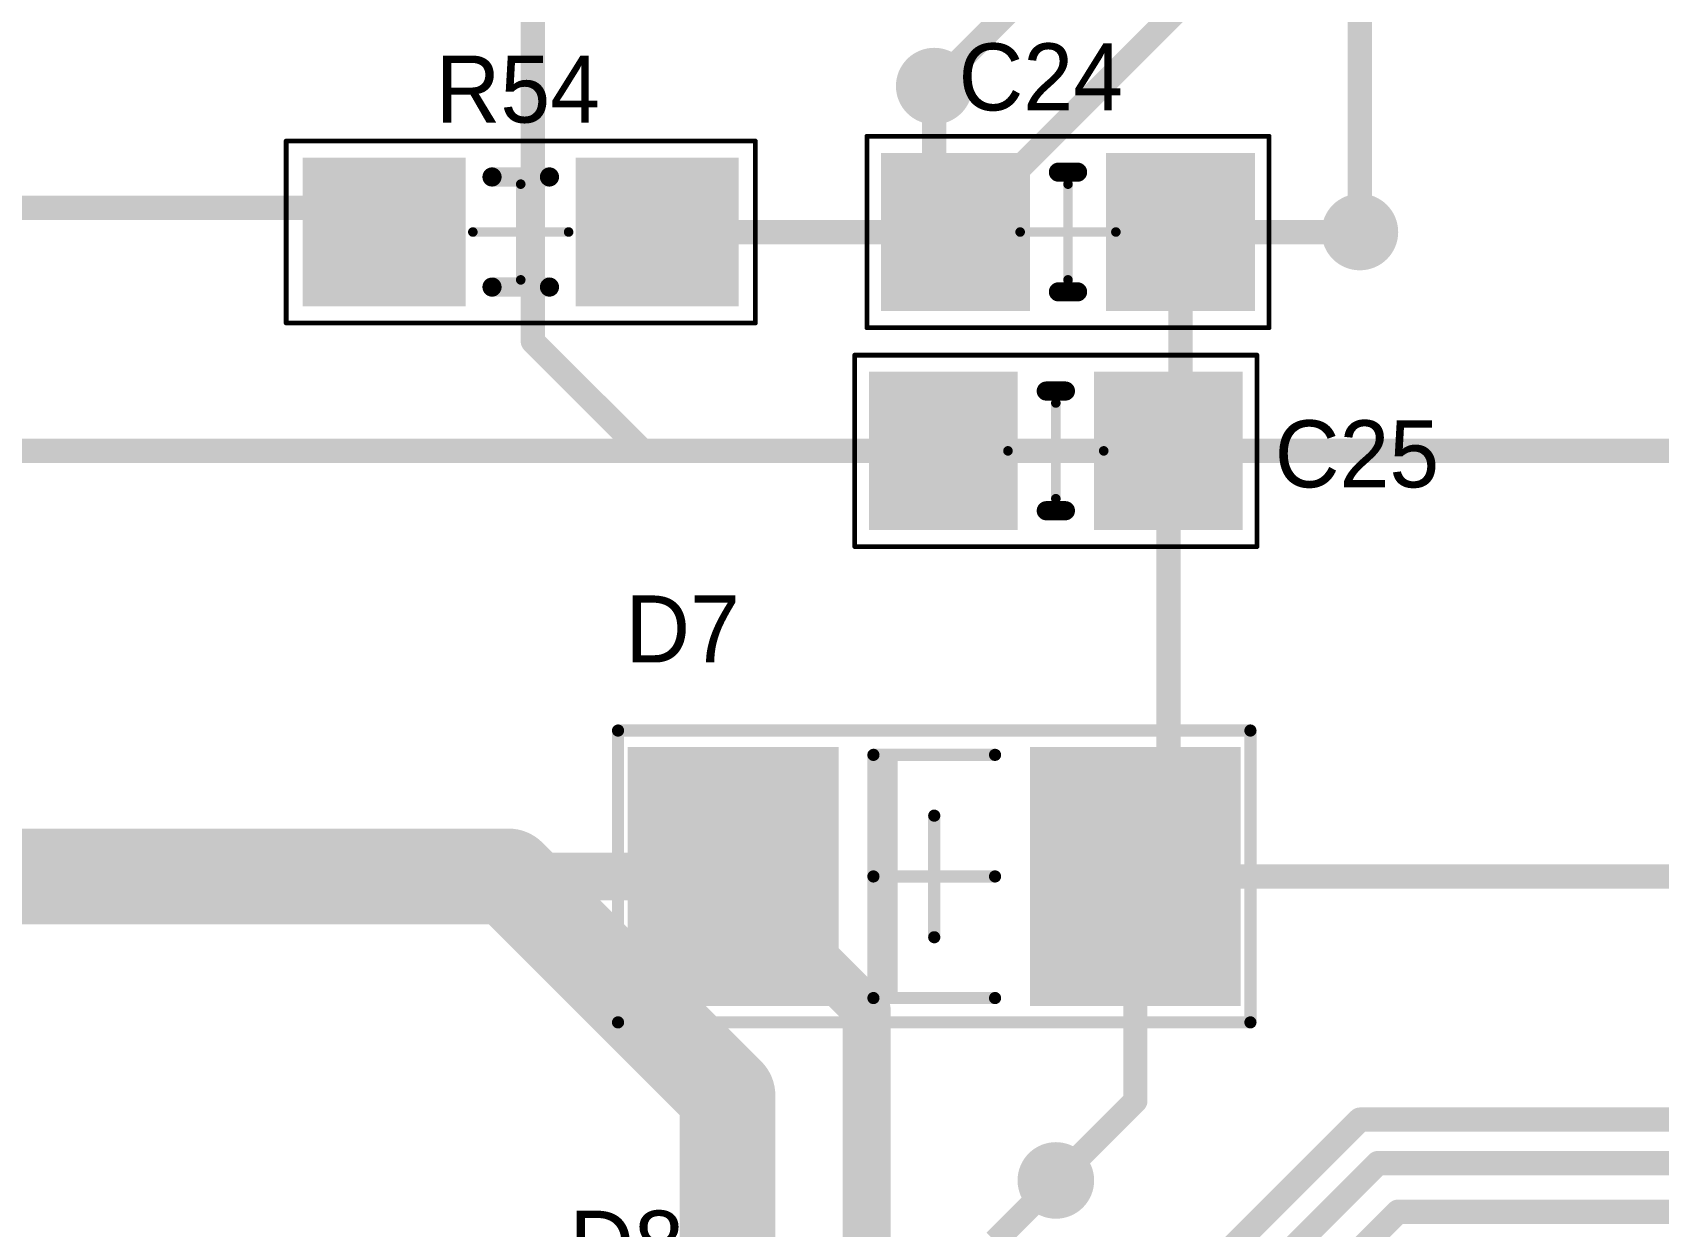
# Model space of a CAD drawing. Header units: millimetres. Extents: x 37 to 246, y 26 to 184.
# Drawn here: x 54.72 to 71.7, y 137.31 to 149.78 of the extents above; entities that cross this region are included whole.
import ezdxf

# ---------------------------------------------------------------- set-up
doc = ezdxf.new("R2010")
doc.units = ezdxf.units.MM
for name, color, linetype in [('BottomLayer', 5, 'Continuous'), ('Mechanical15', 56, 'Continuous'), ('MultiLayer', 9, 'Continuous'), ('TopLayer', 1, 'Continuous'), ('TopOverlay', 2, 'Continuous'), ('TopPaste', 8, 'Continuous'), ('TopSolder', 216, 'Continuous'), ('ViaHoleLayer', 16, 'Continuous')]:
    doc.layers.add(name, color=color, linetype=linetype)

msp = doc.modelspace()

# ---------------------------------------------------------------- linework, layer by layer
at = {"layer": 'BottomLayer'}
for points, const_width in [([(68.58, 147.701), (68.58, 157.861)], 0.254), ([(64.13499999999999, 149.225), (64.92499842, 150.01499842)], 0.254), ([(53.97499999999999, 145.415), (74.295, 145.415)], 0.254), ([(50.165, 140.97), (59.69, 140.97)], 1.00000054), ([(59.69, 140.97), (61.976, 138.684)], 1.00000054), ([(61.976, 131.826), (61.976, 138.684)], 1.00000054), ([(64.77, 137.16), (65.405, 137.795)], 0.254)]:
    msp.add_lwpolyline(points, dxfattribs=dict(at, const_width=const_width))
for points, const_width in [([(63.9350004, 149.225, 1), (64.3349996, 149.225, 1)], 0.3999992), ([(64.0715, 149.225, 1), (64.1985, 149.225, 1)], 0.127), ([(68.3800004, 147.701, 1), (68.7799996, 147.701, 1)], 0.3999992), ([(68.5165, 147.701, 1), (68.6435, 147.701, 1)], 0.127), ([(59.4400005, 140.97, 1), (59.9399995, 140.97, 1)], 0.499999), ([(59.4400005, 140.97, 1), (59.9399995, 140.97, 1)], 0.499999), ([(59.4900004, 140.97, 1), (59.8899996, 140.97, 1)], 0.3999992), ([(61.7260005, 138.684, 1), (62.22599949999999, 138.684, 1)], 0.499999), ([(61.7260005, 138.684, 1), (62.22599949999999, 138.684, 1)], 0.499999), ([(65.2050004, 137.795, 1), (65.6049996, 137.795, 1)], 0.3999992), ([(65.3415, 137.795, 1), (65.46849999999999, 137.795, 1)], 0.127)]:
    msp.add_lwpolyline(points, format="xyb", close=True, dxfattribs=dict(at, const_width=const_width))
at = {"layer": 'Mechanical15'}
for points, const_width in [([(57.36697442, 148.65097524), (62.26697478, 148.65097524)], 0.0499999), ([(57.36697442, 146.75097396), (57.36697442, 148.65097524)], 0.0499999), ([(62.26697478, 146.75097396), (62.26697478, 148.65097524)], 0.0499999), ([(63.43197371999999, 148.70097514), (67.63197294, 148.70097514)], 0.0499999), ([(63.43197371999999, 146.70097406), (63.43197371999999, 148.70097514)], 0.0499999), ([(67.63197294, 146.70097406), (67.63197294, 148.70097514)], 0.0499999), ([(59.81697459999999, 147.2009756), (59.81697459999999, 148.2009736)], 0.0999998), ([(65.5319746, 147.2009756), (65.5319746, 148.2009736)], 0.0999998), ([(59.3169756, 147.7009746), (60.31697613999999, 147.7009746)], 0.0999998), ([(65.03197306, 147.7009746), (66.0319736, 147.7009746)], 0.0999998), ([(57.36697442, 146.75097396), (62.26697478, 146.75097396)], 0.0499999), ([(63.43197371999999, 146.70097406), (67.63197294, 146.70097406)], 0.0499999), ([(63.30499912, 146.41500054), (67.50499834, 146.41500054)], 0.0499999), ([(63.30499912, 144.41499946), (63.30499912, 146.41500054)], 0.0499999), ([(67.50499834, 144.41499946), (67.50499834, 146.41500054)], 0.0499999), ([(65.405, 144.915001), (65.405, 145.914999)], 0.0999998), ([(64.90499846, 145.415), (65.90499899999999, 145.415)], 0.0999998), ([(63.30499912, 144.41499946), (67.50499834, 144.41499946)], 0.0499999), ([(60.833, 139.446), (60.833, 142.494)], 0.127), ([(60.833, 142.494), (67.437, 142.494)], 0.127), ([(67.437, 139.446), (67.437, 142.494)], 0.127), ([(64.13499999999999, 140.335), (64.13499999999999, 141.605)], 0.127), ([(63.5, 140.97), (64.77, 140.97)], 0.127), ([(60.833, 139.446), (67.437, 139.446)], 0.127)]:
    msp.add_lwpolyline(points, dxfattribs=dict(at, const_width=const_width))
for points, const_width in [([(57.35447508, 148.65097524, 1), (57.37947376, 148.65097524, 1)], 0.02499868), ([(57.35447508, 148.65097524, 1), (57.37947376, 148.65097524, 1)], 0.02499868), ([(62.25447543999999, 148.65097524, 1), (62.27947412, 148.65097524, 1)], 0.02499868), ([(62.25447543999999, 148.65097524, 1), (62.27947412, 148.65097524, 1)], 0.02499868), ([(63.41947438, 148.70097514, 1), (63.44447306, 148.70097514, 1)], 0.02499868), ([(63.41947438, 148.70097514, 1), (63.44447306, 148.70097514, 1)], 0.02499868), ([(67.61947359999999, 148.70097514, 1), (67.64447228, 148.70097514, 1)], 0.02499868), ([(67.61947359999999, 148.70097514, 1), (67.64447228, 148.70097514, 1)], 0.02499868), ([(59.79197592, 148.2009736, 1), (59.84197328, 148.2009736, 1)], 0.0499999), ([(65.50697592, 148.2009736, 1), (65.55697328, 148.2009736, 1)], 0.0499999), ([(59.29197692, 147.7009746, 1), (59.34197428, 147.7009746, 1)], 0.0499999), ([(60.29197746, 147.7009746, 1), (60.34197482, 147.7009746, 1)], 0.0499999), ([(65.00697438, 147.7009746, 1), (65.05697174, 147.7009746, 1)], 0.0499999), ([(66.00697491999999, 147.7009746, 1), (66.05697228, 147.7009746, 1)], 0.0499999), ([(59.79197592, 147.2009756, 1), (59.84197328, 147.2009756, 1)], 0.0499999), ([(65.50697592, 147.2009756, 1), (65.55697328, 147.2009756, 1)], 0.0499999), ([(57.35447508, 146.75097396, 1), (57.37947376, 146.75097396, 1)], 0.02499868), ([(57.35447508, 146.75097396, 1), (57.37947376, 146.75097396, 1)], 0.02499868), ([(62.25447543999999, 146.75097396, 1), (62.27947412, 146.75097396, 1)], 0.02499868), ([(62.25447543999999, 146.75097396, 1), (62.27947412, 146.75097396, 1)], 0.02499868), ([(63.41947438, 146.70097406, 1), (63.44447306, 146.70097406, 1)], 0.02499868), ([(63.41947438, 146.70097406, 1), (63.44447306, 146.70097406, 1)], 0.02499868), ([(67.61947359999999, 146.70097406, 1), (67.64447228, 146.70097406, 1)], 0.02499868), ([(67.61947359999999, 146.70097406, 1), (67.64447228, 146.70097406, 1)], 0.02499868), ([(63.29249978, 146.41500054, 1), (63.31749846, 146.41500054, 1)], 0.02499868), ([(63.29249978, 146.41500054, 1), (63.31749846, 146.41500054, 1)], 0.02499868), ([(67.492499, 146.41500054, 1), (67.51749767999999, 146.41500054, 1)], 0.02499868), ([(67.492499, 146.41500054, 1), (67.51749767999999, 146.41500054, 1)], 0.02499868), ([(65.38000131999999, 145.914999, 1), (65.42999868, 145.914999, 1)], 0.0499999), ([(64.87999977999999, 145.415, 1), (64.92999714, 145.415, 1)], 0.0499999), ([(65.88000032, 145.415, 1), (65.92999768, 145.415, 1)], 0.0499999), ([(65.38000131999999, 144.915001, 1), (65.42999868, 144.915001, 1)], 0.0499999), ([(63.29249978, 144.41499946, 1), (63.31749846, 144.41499946, 1)], 0.02499868), ([(63.29249978, 144.41499946, 1), (63.31749846, 144.41499946, 1)], 0.02499868), ([(67.492499, 144.41499946, 1), (67.51749767999999, 144.41499946, 1)], 0.02499868), ([(67.492499, 144.41499946, 1), (67.51749767999999, 144.41499946, 1)], 0.02499868), ([(60.80125, 142.494, 1), (60.86474999999999, 142.494, 1)], 0.0635), ([(60.80125, 142.494, 1), (60.86474999999999, 142.494, 1)], 0.0635), ([(67.40525, 142.494, 1), (67.46875, 142.494, 1)], 0.0635), ([(67.40525, 142.494, 1), (67.46875, 142.494, 1)], 0.0635), ([(64.10325, 141.605, 1), (64.16675, 141.605, 1)], 0.0635), ([(63.46825, 140.97, 1), (63.53175, 140.97, 1)], 0.0635), ([(64.73825, 140.97, 1), (64.80175, 140.97, 1)], 0.0635), ([(64.10325, 140.335, 1), (64.16675, 140.335, 1)], 0.0635), ([(60.80125, 139.446, 1), (60.86474999999999, 139.446, 1)], 0.0635), ([(60.80125, 139.446, 1), (60.86474999999999, 139.446, 1)], 0.0635), ([(67.40525, 139.446, 1), (67.46875, 139.446, 1)], 0.0635), ([(67.40525, 139.446, 1), (67.46875, 139.446, 1)], 0.0635)]:
    msp.add_lwpolyline(points, format="xyb", close=True, dxfattribs=dict(at, const_width=const_width))
at = {"layer": 'MultiLayer', "const_width": 0.3999992}
for points in [[(63.9350004, 149.225, 1), (64.3349996, 149.225, 1)], [(68.3800004, 147.701, 1), (68.7799996, 147.701, 1)], [(59.4900004, 140.97, 1), (59.8899996, 140.97, 1)], [(65.2050004, 137.795, 1), (65.6049996, 137.795, 1)]]:
    msp.add_lwpolyline(points, format="xyb", close=True, dxfattribs=at)
at = {"layer": 'TopLayer'}
for points, const_width in [([(59.944, 146.558), (59.944, 153.1619492)], 0.254), ([(64.35697314, 147.7009746), (66.95697301999999, 150.30097448)], 0.254), ([(64.13499999999999, 147.92294774), (64.13499999999999, 149.225)], 0.254), ([(49.17094814, 147.955), (58.13795078, 147.955)], 0.254), ([(58.13795078, 147.955), (58.39197617999999, 147.7009746)], 0.254), ([(64.13499999999999, 147.92294774), (64.35697314, 147.7009746)], 0.254), ([(61.24197555999999, 147.7009746), (64.35697314, 147.7009746)], 0.254), ([(66.70697351999999, 147.7009746), (66.70699891999999, 147.701)], 0.254), ([(66.70697351999999, 145.5419746), (66.70697351999999, 147.7009746)], 0.254), ([(66.70699891999999, 147.701), (68.58, 147.701)], 0.254), ([(59.944, 146.558), (61.087, 145.415)], 0.254), ([(61.087, 145.415), (64.10294773999999, 145.415)], 0.254), ([(64.10294773999999, 145.415), (64.35697314, 145.1609746)], 0.254), ([(66.57999892, 145.415), (66.70697351999999, 145.5419746)], 0.254), ([(66.57999892, 141.31499804), (66.57999892, 145.415)], 0.254), ([(66.23500088, 140.97), (66.57999892, 141.31499804)], 0.254), ([(59.69, 140.97), (62.03499911999999, 140.97)], 0.499999), ([(62.03499911999999, 140.97), (63.43000014, 139.57499898)], 0.499999), ([(66.23500088, 140.97), (74.676, 140.97)], 0.254), ([(66.23500088, 138.62500088), (66.23500088, 140.97)], 0.254), ([(63.43000014, 135.57000064), (63.43000014, 139.57499898)], 0.499999), ([(65.405, 137.795), (66.23500088, 138.62500088)], 0.254), ([(64.77, 134.62), (68.58, 138.43)], 0.254), ([(68.58, 138.43), (82.55, 138.43)], 0.254), ([(66.03999999999999, 135.24794896), (68.76805144, 137.9760004)], 0.254), ([(68.76805144, 137.9760004), (82.36194856, 137.9760004)], 0.254), ([(66.548, 135.03753028), (68.97847012, 137.4680004)], 0.254), ([(68.97847012, 137.4680004), (82.15152988, 137.4680004)], 0.254)]:
    msp.add_lwpolyline(points, dxfattribs=dict(at, const_width=const_width))
for points, const_width in [([(63.9350004, 149.225, 1), (64.3349996, 149.225, 1)], 0.3999992), ([(64.0715, 149.225, 1), (64.1985, 149.225, 1)], 0.127), ([(58.07445078, 147.955, 1), (58.20145077999999, 147.955, 1)], 0.127), ([(58.07445078, 147.955, 1), (58.20145077999999, 147.955, 1)], 0.127), ([(68.3800004, 147.701, 1), (68.7799996, 147.701, 1)], 0.3999992), ([(64.0715, 147.92294774, 1), (64.1985, 147.92294774, 1)], 0.127), ([(64.0715, 147.92294774, 1), (64.1985, 147.92294774, 1)], 0.127), ([(58.32847618, 147.7009746, 1), (58.45547618, 147.7009746, 1)], 0.127), ([(61.17847556, 147.7009746, 1), (61.30547556, 147.7009746, 1)], 0.127), ([(64.29347314, 147.7009746, 1), (64.42047314, 147.7009746, 1)], 0.127), ([(64.29347314, 147.7009746, 1), (64.42047314, 147.7009746, 1)], 0.127), ([(64.29347314, 147.7009746, 1), (64.42047314, 147.7009746, 1)], 0.127), ([(66.64347352, 147.7009746, 1), (66.77047352, 147.7009746, 1)], 0.127), ([(66.64347352, 147.7009746, 1), (66.77047352, 147.7009746, 1)], 0.127), ([(66.64349892, 147.701, 1), (66.77049892, 147.701, 1)], 0.127), ([(66.64349892, 147.701, 1), (66.77049892, 147.701, 1)], 0.127), ([(68.5165, 147.701, 1), (68.6435, 147.701, 1)], 0.127), ([(59.8805, 146.558, 1), (60.00749999999999, 146.558, 1)], 0.127), ([(59.8805, 146.558, 1), (60.00749999999999, 146.558, 1)], 0.127), ([(61.0235, 145.415, 1), (61.15049999999999, 145.415, 1)], 0.127), ([(61.0235, 145.415, 1), (61.15049999999999, 145.415, 1)], 0.127), ([(64.03944774, 145.415, 1), (64.16644774, 145.415, 1)], 0.127), ([(64.03944774, 145.415, 1), (64.16644774, 145.415, 1)], 0.127), ([(66.51649891999999, 145.415, 1), (66.64349892, 145.415, 1)], 0.127), ([(66.51649891999999, 145.415, 1), (66.64349892, 145.415, 1)], 0.127), ([(66.64347352, 145.5419746, 1), (66.77047352, 145.5419746, 1)], 0.127), ([(66.64347352, 145.5419746, 1), (66.77047352, 145.5419746, 1)], 0.127), ([(64.29347314, 145.1609746, 1), (64.42047314, 145.1609746, 1)], 0.127), ([(66.51649891999999, 141.31499804, 1), (66.64349892, 141.31499804, 1)], 0.127), ([(66.51649891999999, 141.31499804, 1), (66.64349892, 141.31499804, 1)], 0.127), ([(59.4900004, 140.97, 1), (59.8899996, 140.97, 1)], 0.3999992), ([(59.56500152, 140.97, 1), (59.81499848, 140.97, 1)], 0.2499995), ([(61.91000064, 140.97, 1), (62.1599976, 140.97, 1)], 0.2499995), ([(61.91000064, 140.97, 1), (62.1599976, 140.97, 1)], 0.2499995), ([(66.17150088, 140.97, 1), (66.29850087999999, 140.97, 1)], 0.127), ([(66.17150088, 140.97, 1), (66.29850087999999, 140.97, 1)], 0.127), ([(66.17150088, 140.97, 1), (66.29850087999999, 140.97, 1)], 0.127), ([(63.30500165999999, 139.57499898, 1), (63.55499862, 139.57499898, 1)], 0.2499995), ([(63.30500165999999, 139.57499898, 1), (63.55499862, 139.57499898, 1)], 0.2499995), ([(66.17150088, 138.62500088, 1), (66.29850087999999, 138.62500088, 1)], 0.127), ([(66.17150088, 138.62500088, 1), (66.29850087999999, 138.62500088, 1)], 0.127), ([(68.5165, 138.43, 1), (68.6435, 138.43, 1)], 0.127), ([(68.5165, 138.43, 1), (68.6435, 138.43, 1)], 0.127), ([(65.2050004, 137.795, 1), (65.6049996, 137.795, 1)], 0.3999992), ([(68.70455144, 137.9760004, 1), (68.83155144, 137.9760004, 1)], 0.127), ([(68.70455144, 137.9760004, 1), (68.83155144, 137.9760004, 1)], 0.127), ([(65.3415, 137.795, 1), (65.46849999999999, 137.795, 1)], 0.127), ([(68.91497011999999, 137.4680004, 1), (69.04197012, 137.4680004, 1)], 0.127), ([(68.91497011999999, 137.4680004, 1), (69.04197012, 137.4680004, 1)], 0.127)]:
    msp.add_lwpolyline(points, format="xyb", close=True, dxfattribs=dict(at, const_width=const_width))
for points in [[(63.68197322, 148.42597442), (63.68197322, 146.97597478), (65.03197306, 148.42597442), (65.03197306, 146.97597478)], [(66.0319736, 148.42597442), (66.0319736, 146.97597478), (67.38197344, 148.42597442), (67.38197344, 146.97597478)], [(57.64197768, 148.37597452), (57.64197768, 147.02597468), (59.14197468, 148.37597452), (59.14197468, 147.02597468)], [(60.49197706, 148.37597452), (60.49197706, 147.02597468), (61.99197406, 148.37597452), (61.99197406, 147.02597468)], [(63.55499862, 146.13999982), (63.55499862, 144.69000018), (64.90499846, 146.13999982), (64.90499846, 144.69000018)], [(65.90499899999999, 146.13999982), (65.90499899999999, 144.69000018), (67.25499884, 146.13999982), (67.25499884, 144.69000018)], [(61.03499858, 139.71999996), (63.03499966, 139.71999996), (61.03499858, 142.22000004), (63.03499966, 142.22000004)], [(65.23500034, 139.71999996), (67.23500142, 139.71999996), (65.23500034, 142.22000004), (67.23500142, 142.22000004)]]:
    msp.add_solid(points, dxfattribs=at)
at = {"layer": 'TopOverlay'}
for points, const_width in [([(65.43197226, 148.32597462), (65.63197439999999, 148.32597462)], 0.1999996), ([(59.5169752, 148.27597472), (60.11697654, 148.27597472)], 0.1999996), ([(59.5169752, 147.12597448), (60.11697654, 147.12597448)], 0.1999996), ([(65.43197226, 147.07597458), (65.63197439999999, 147.07597458)], 0.1999996), ([(65.30499766, 146.04000002), (65.5049998, 146.04000002)], 0.1999996), ([(65.30499766, 144.78999998), (65.5049998, 144.78999998)], 0.1999996), ([(63.5, 142.24), (64.77, 142.24)], 0.127), ([(63.5, 139.7), (63.5, 142.24)], 0.127), ([(63.5, 139.7), (64.77, 139.7)], 0.127)]:
    msp.add_lwpolyline(points, dxfattribs=dict(at, const_width=const_width))
for points, const_width in [([(65.38197235999999, 148.32597462, 1), (65.48197216, 148.32597462, 1)], 0.0999998), ([(65.5819745, 148.32597462, 1), (65.6819743, 148.32597462, 1)], 0.0999998), ([(59.46697529999999, 148.27597472, 1), (59.56697509999999, 148.27597472, 1)], 0.0999998), ([(60.06697664, 148.27597472, 1), (60.16697644, 148.27597472, 1)], 0.0999998), ([(59.46697529999999, 147.12597448, 1), (59.56697509999999, 147.12597448, 1)], 0.0999998), ([(60.06697664, 147.12597448, 1), (60.16697644, 147.12597448, 1)], 0.0999998), ([(65.38197235999999, 147.07597458, 1), (65.48197216, 147.07597458, 1)], 0.0999998), ([(65.5819745, 147.07597458, 1), (65.6819743, 147.07597458, 1)], 0.0999998), ([(65.25499776, 146.04000002, 1), (65.35499756, 146.04000002, 1)], 0.0999998), ([(65.45499989999999, 146.04000002, 1), (65.5549997, 146.04000002, 1)], 0.0999998), ([(65.25499776, 144.78999998, 1), (65.35499756, 144.78999998, 1)], 0.0999998), ([(65.45499989999999, 144.78999998, 1), (65.5549997, 144.78999998, 1)], 0.0999998), ([(63.46825, 142.24, 1), (63.53175, 142.24, 1)], 0.0635), ([(63.46825, 142.24, 1), (63.53175, 142.24, 1)], 0.0635), ([(64.73825, 142.24, 1), (64.80175, 142.24, 1)], 0.0635), ([(63.46825, 139.7, 1), (63.53175, 139.7, 1)], 0.0635), ([(63.46825, 139.7, 1), (63.53175, 139.7, 1)], 0.0635), ([(64.73825, 139.7, 1), (64.80175, 139.7, 1)], 0.0635)]:
    msp.add_lwpolyline(points, format="xyb", close=True, dxfattribs=dict(at, const_width=const_width))
msp.add_solid([(63.5, 139.7), (63.754, 139.7), (63.5, 142.24), (63.754, 142.24)], dxfattribs=at)
at = {"layer": 'TopPaste'}
for points in [[(63.68197322, 148.42597442), (63.68197322, 146.97597478), (65.03197306, 148.42597442), (65.03197306, 146.97597478)], [(66.0319736, 148.42597442), (66.0319736, 146.97597478), (67.38197344, 148.42597442), (67.38197344, 146.97597478)], [(57.64197768, 148.37597452), (57.64197768, 147.02597468), (59.14197468, 148.37597452), (59.14197468, 147.02597468)], [(60.49197706, 148.37597452), (60.49197706, 147.02597468), (61.99197406, 148.37597452), (61.99197406, 147.02597468)], [(63.55499862, 146.13999982), (63.55499862, 144.69000018), (64.90499846, 146.13999982), (64.90499846, 144.69000018)], [(65.90499899999999, 146.13999982), (65.90499899999999, 144.69000018), (67.25499884, 146.13999982), (67.25499884, 144.69000018)], [(61.03499858, 139.71999996), (63.03499966, 139.71999996), (61.03499858, 142.22000004), (63.03499966, 142.22000004)], [(65.23500034, 139.71999996), (67.23500142, 139.71999996), (65.23500034, 142.22000004), (67.23500142, 142.22000004)]]:
    msp.add_solid(points, dxfattribs=at)
at = {"layer": 'TopSolder'}
for points in [[(57.54037768, 148.47757452), (57.54037768, 146.92437468), (59.24357467999999, 148.47757452), (59.24357467999999, 146.92437468)], [(60.39037706, 148.47757452), (60.39037706, 146.92437468), (62.09357405999999, 148.47757452), (62.09357405999999, 146.92437468)], [(63.58037322, 148.52757442), (63.58037322, 146.87437478), (65.13357306, 148.52757442), (65.13357306, 146.87437478)], [(65.9303736, 148.52757442), (65.9303736, 146.87437478), (67.48357344, 148.52757442), (67.48357344, 146.87437478)], [(63.45339861999999, 146.24159982), (63.45339861999999, 144.58840018), (65.00659845999999, 146.24159982), (65.00659845999999, 144.58840018)], [(65.803399, 146.24159982), (65.803399, 144.58840018), (67.35659883999999, 146.24159982), (67.35659883999999, 144.58840018)], [(60.93339858, 139.61839996), (63.13659965999999, 139.61839996), (60.93339858, 142.32160004), (63.13659965999999, 142.32160004)], [(65.13340034, 139.61839996), (67.33660142, 139.61839996), (65.13340034, 142.32160004), (67.33660142, 142.32160004)]]:
    msp.add_solid(points, dxfattribs=at)
at = {"layer": 'ViaHoleLayer', "const_width": 0.1999996}
for points in [[(64.0350002, 149.225, 1), (64.2349998, 149.225, 1)], [(68.48000019999999, 147.701, 1), (68.67999979999999, 147.701, 1)], [(59.5900002, 140.97, 1), (59.7899998, 140.97, 1)], [(65.3050002, 137.795, 1), (65.5049998, 137.795, 1)]]:
    msp.add_lwpolyline(points, format="xyb", close=True, dxfattribs=at)

# ---------------------------------------------------------------- texts
at = {"layer": 'TopOverlay'}
for s, p in [('C24', (64.389, 148.971)), ('R54', (58.928, 148.844)), ('C25', (67.691, 145.034)), ('D7', (60.9092, 143.2052)), ('D8', (60.325, 136.779))]:
    msp.add_text(s, height=0.7000011399999999, dxfattribs=at).set_placement(p)

doc.saveas('drawing.dxf')
